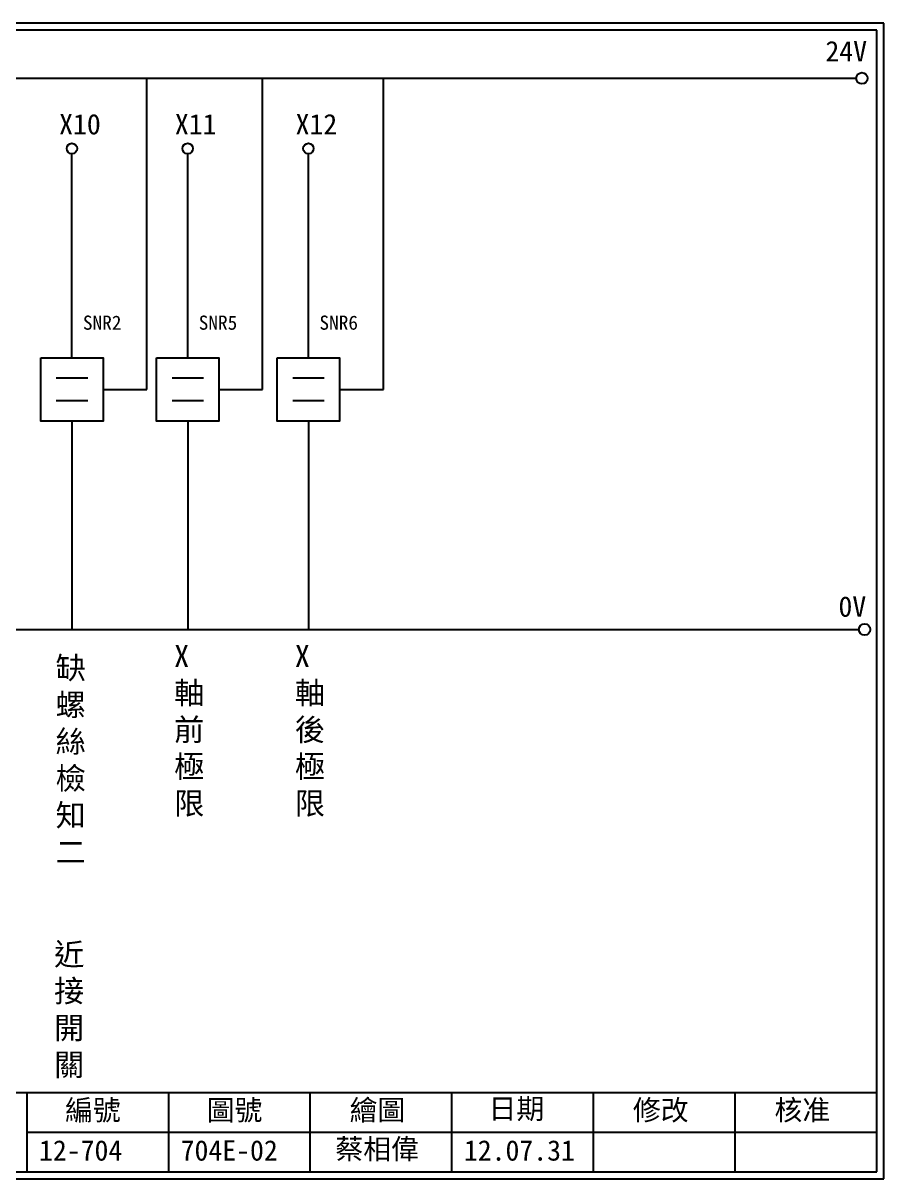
# Model space of a CAD drawing. Extents: x 275 to 562, y 265 to 469.
# Drawn here: x 410 to 561.9, y 264.9 to 468.9 of the extents above; entities that cross this region are included whole.
import ezdxf

# ---------------------------------------------------------------- set-up
doc = ezdxf.new("R2010")
doc.units = 0
doc.layers.get('0').update_dxf_attribs({"linetype": 'CONTINUOUS'})
doc.layers.add('圖框層', color=7, linetype='CONTINUOUS')
doc.layers.add('標尺寸層', color=3, linetype='CONTINUOUS')
doc.styles.add('CNS', font='romanc.shx', dxfattribs={"bigfont": 'chineset.shx'})
doc.styles.add('STSL', font='KAIU.TTF')

msp = doc.modelspace()

# ---------------------------------------------------------------- linework, layer by layer
for p, q in [((431.79, 404.26), (431.79, 459.17)), ((452.23, 404.26), (452.23, 459.17)), ((473.54, 404.26), (473.54, 459.17)), ((418.57, 409.84), (418.57, 445.86)), ((439, 409.84), (439, 445.86)), ((460.31, 409.84), (460.31, 445.86)), ((424.08, 404.26), (431.79, 404.26)), ((444.52, 404.26), (452.23, 404.26)), ((465.82, 404.26), (473.54, 404.26)), ((418.57, 398.68), (418.57, 361.9)), ((439, 398.68), (439, 361.9)), ((460.31, 398.68), (460.31, 361.9))]:
    msp.add_line(p, q)
for points in [[(413.05, 409.84), (424.08, 409.84), (424.08, 398.68), (413.05, 398.68)], [(433.49, 409.84), (444.52, 409.84), (444.52, 398.68), (433.49, 398.68)], [(454.8, 409.84), (465.82, 409.84), (465.82, 398.68), (454.8, 398.68)]]:
    msp.add_lwpolyline(points, close=True)
for centre in [(558.02, 459.17), (558.5, 361.9)]:
    msp.add_circle(centre, 1)
at = {"layer": '圖框層', "color": 7}
for p, q in [((561.9, 468.91), (274.9, 468.91)), ((560.65, 467.66), (276.15, 467.66)), ((560.65, 266.2), (560.65, 467.66)), ((561.9, 264.95), (561.9, 468.91)), ((276.15, 280.2), (560.65, 280.2)), ((410.65, 266.2), (410.65, 280.2)), ((435.65, 266.2), (435.65, 280.2)), ((460.65, 266.2), (460.65, 280.2)), ((485.65, 266.2), (485.65, 280.2)), ((510.65, 266.2), (510.65, 280.2)), ((535.65, 266.2), (535.65, 280.2)), ((410.65, 273.2), (560.65, 273.2)), ((276.15, 266.2), (560.65, 266.2)), ((274.9, 264.95), (561.9, 264.95))]:
    msp.add_line(p, q, dxfattribs=at)
at = {"layer": '標尺寸層', "color": 7}
for p, q in [((279.42, 459.17), (557.02, 459.17)), ((415.8, 406.29), (421.37, 406.29)), ((436.24, 406.29), (441.81, 406.29)), ((457.55, 406.29), (463.12, 406.29)), ((415.8, 402.32), (421.37, 402.32)), ((436.24, 402.32), (441.81, 402.32)), ((457.55, 402.32), (463.12, 402.32)), ((279.63, 361.9), (557.5, 361.9))]:
    msp.add_line(p, q, dxfattribs=at)
for centre in [(418.57, 446.78), (439, 446.78), (460.31, 446.78)]:
    msp.add_circle(centre, 0.92, dxfattribs=at)

# ---------------------------------------------------------------- texts
at = {"layer": '圖框層', "color": 4, "style": 'STSL'}
for s, height, p in [('24V', 3.6, (551.58, 462.16)), ('X10', 3.6, (416.31, 449.28)), ('X11', 3.6, (436.74, 449.28)), ('X12', 3.6, (458.05, 449.28)), ('SNR2', 2.5, (420.51, 414.8)), ('SNR5', 2.5, (440.95, 414.8)), ('SNR6', 2.5, (462.26, 414.8)), ('0V', 3.6, (553.88, 364.15)), ('繪圖', 3.6, (467.59, 275.29)), ('日期', 3.6, (492.12, 275.53)), ('編號', 3.6, (417.36, 275.28)), ('圖號', 3.6, (442.36, 275.28)), ('修改', 3.6, (517.59, 275.29)), ('核准', 3.6, (542.59, 275.29)), ('12-704', 3.6, (412.76, 268.17)), ('704E-02', 3.6, (437.76, 268.17)), ('蔡相偉', 3.6, (465.08, 268.41)), ('12.07.31', 3.6, (487.76, 268.17))]:
    msp.add_text(s, height=height, dxfattribs=at).set_placement(p)
at = {"layer": '標尺寸層', "color": 7, "char_height": 3.9, "width": 4.9608, "style": 'CNS'}
for s, insert, attachment_point in [('{\\fDFKai-SB|b0|i0|c136|p65;X軸前極限}', (436.61, 359.18), 1), ('{\\fDFKai-SB|b0|i0|c136|p65;X軸後極限}', (457.92, 359.18), 1), ('{\\fDFKai-SB|b0|i0|c136|p65;缺螺絲檢知二}', (418.35, 338.88), 5), ('{\\fDFKai-SB|b0|i0|c136|p65;近接開關}', (418.08, 294.63), 5)]:
    msp.add_mtext(s, dxfattribs=dict(at, insert=insert, attachment_point=attachment_point))

doc.saveas('drawing.dxf')
